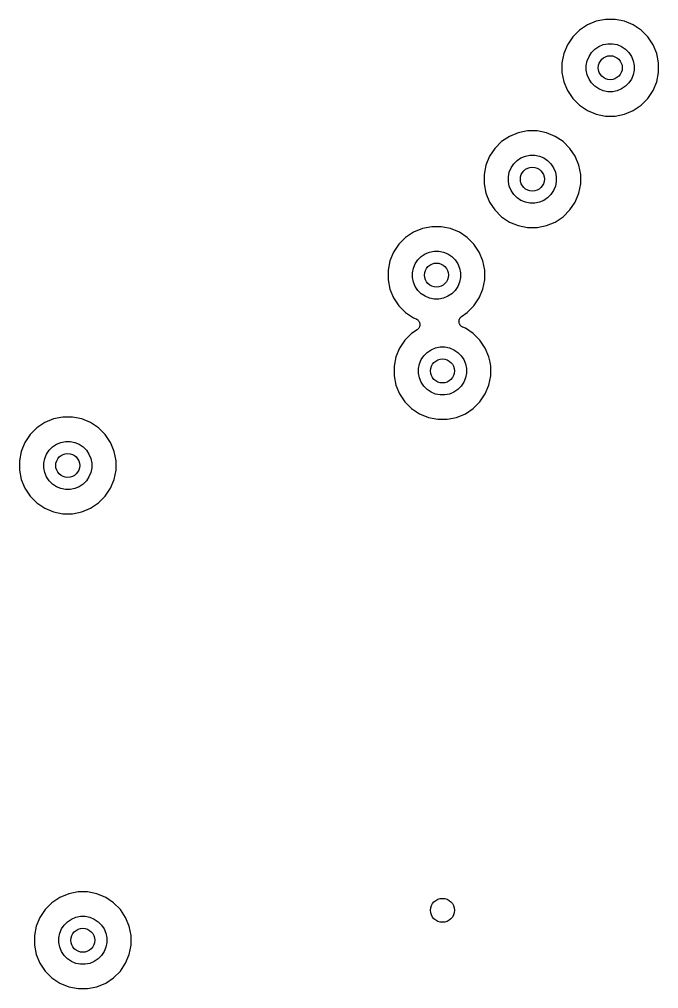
# Model space of a CAD drawing. Extents: x -1.3 to 94.4, y -81.8 to 12.8.
# Drawn here: x 72.8 to 86.13, y -42.26 to -22.04 of the extents above; entities that cross this region are included whole.
import ezdxf

# ---------------------------------------------------------------- set-up
doc = ezdxf.new("R2010")
doc.units = 0
doc.layers.add('BLACK', color=7, linetype='CONTINUOUS')

msp = doc.modelspace()

# ---------------------------------------------------------------- linework, layer by layer
at = {"layer": 'BLACK', "linetype": 'CONTINUOUS'}
for p, q in [((84.6475, -22.1567), (84.4824, -22.267)), ((84.831, -22.0807), (84.6475, -22.1567)), ((85.0257, -22.042), (84.831, -22.0807)), ((85.2243, -22.042), (85.0257, -22.042)), ((85.419, -22.0807), (85.2243, -22.042)), ((85.6025, -22.1567), (85.419, -22.0807)), ((85.7676, -22.267), (85.6025, -22.1567)), ((84.342, -22.4074), (84.2317, -22.5725)), ((84.4824, -22.267), (84.342, -22.4074)), ((85.908, -22.4074), (85.7676, -22.267)), ((86.0183, -22.5725), (85.908, -22.4074)), ((84.2317, -22.5725), (84.1557, -22.756)), ((84.8063, -22.6616), (84.8882, -22.6069)), ((84.8882, -22.6069), (84.9792, -22.5692)), ((84.9792, -22.5692), (85.0758, -22.55)), ((85.0758, -22.55), (85.1742, -22.55)), ((85.1742, -22.55), (85.2708, -22.5692)), ((85.2708, -22.5692), (85.3618, -22.6069)), ((85.3618, -22.6069), (85.4437, -22.6616)), ((86.0943, -22.756), (86.0183, -22.5725)), ((84.1557, -22.756), (84.117, -22.9507)), ((84.6442, -22.9042), (84.6819, -22.8132)), ((84.6819, -22.8132), (84.7366, -22.7313)), ((84.7366, -22.7313), (84.8063, -22.6616)), ((85.4437, -22.6616), (85.5134, -22.7313)), ((85.5134, -22.7313), (85.5681, -22.8132)), ((85.5681, -22.8132), (85.6058, -22.9042)), ((86.133, -22.9507), (86.0943, -22.756)), ((84.117, -22.9507), (84.117, -23.1493)), ((84.625, -23.0008), (84.6442, -22.9042)), ((84.625, -23.0992), (84.625, -23.0008)), ((85.6058, -22.9042), (85.625, -23.0008)), ((85.625, -23.0008), (85.625, -23.0992)), ((86.133, -23.1493), (86.133, -22.9507)), ((84.117, -23.1493), (84.1557, -23.344)), ((84.6442, -23.1958), (84.625, -23.0992)), ((84.6819, -23.2868), (84.6442, -23.1958)), ((85.6058, -23.1958), (85.5681, -23.2868)), ((85.625, -23.0992), (85.6058, -23.1958)), ((86.0943, -23.344), (86.133, -23.1493)), ((84.1557, -23.344), (84.2317, -23.5275)), ((84.7366, -23.3687), (84.6819, -23.2868)), ((84.8063, -23.4384), (84.7366, -23.3687)), ((84.8882, -23.4931), (84.8063, -23.4384)), ((85.4437, -23.4384), (85.3618, -23.4931)), ((85.5134, -23.3687), (85.4437, -23.4384)), ((85.5681, -23.2868), (85.5134, -23.3687)), ((86.0183, -23.5275), (86.0943, -23.344)), ((84.2317, -23.5275), (84.342, -23.6926)), ((84.9792, -23.5308), (84.8882, -23.4931)), ((85.0758, -23.55), (84.9792, -23.5308)), ((85.1742, -23.55), (85.0758, -23.55)), ((85.2708, -23.5308), (85.1742, -23.55)), ((85.3618, -23.4931), (85.2708, -23.5308)), ((85.908, -23.6926), (86.0183, -23.5275)), ((84.342, -23.6926), (84.4824, -23.833)), ((84.4824, -23.833), (84.6475, -23.9433)), ((85.6025, -23.9433), (85.7676, -23.833)), ((85.7676, -23.833), (85.8801, -23.7204)), ((85.8801, -23.7204), (85.908, -23.6926)), ((85.8801, -23.7204), (85.8801, -23.7204)), ((84.6475, -23.9433), (84.831, -24.0193)), ((84.831, -24.0193), (85.0257, -24.058)), ((85.2243, -24.058), (85.419, -24.0193)), ((85.419, -24.0193), (85.6025, -23.9433)), ((85.0257, -24.058), (85.2243, -24.058)), ((83.206, -24.4057), (83.0225, -24.4817)), ((83.4007, -24.367), (83.206, -24.4057)), ((83.5993, -24.367), (83.4007, -24.367)), ((83.794, -24.4057), (83.5993, -24.367)), ((83.9775, -24.4817), (83.794, -24.4057)), ((82.8574, -24.592), (82.717, -24.7324)), ((83.0225, -24.4817), (82.8574, -24.592)), ((84.1426, -24.592), (83.9775, -24.4817)), ((84.283, -24.7324), (84.1426, -24.592)), ((82.717, -24.7324), (82.6067, -24.8975)), ((84.3933, -24.8975), (84.283, -24.7324)), ((82.6067, -24.8975), (82.5307, -25.081)), ((83.0569, -25.1382), (83.1116, -25.0563)), ((83.1116, -25.0563), (83.1813, -24.9866)), ((83.1813, -24.9866), (83.2632, -24.9319)), ((83.2632, -24.9319), (83.3542, -24.8942)), ((83.3542, -24.8942), (83.4508, -24.875)), ((83.4508, -24.875), (83.5492, -24.875)), ((83.5492, -24.875), (83.6458, -24.8942)), ((83.6458, -24.8942), (83.7368, -24.9319)), ((83.7368, -24.9319), (83.8187, -24.9866)), ((83.8187, -24.9866), (83.8884, -25.0563)), ((83.8884, -25.0563), (83.9431, -25.1382)), ((84.4693, -25.081), (84.3933, -24.8975)), ((82.5307, -25.081), (82.492, -25.2757)), ((83, -25.3258), (83.0192, -25.2292)), ((83.0192, -25.2292), (83.0569, -25.1382)), ((83.9431, -25.1382), (83.9808, -25.2292)), ((83.9808, -25.2292), (84, -25.3258)), ((84.508, -25.2757), (84.4693, -25.081)), ((82.492, -25.2757), (82.492, -25.4743)), ((83, -25.4242), (83, -25.3258)), ((83.0192, -25.5208), (83, -25.4242)), ((84, -25.4242), (83.9808, -25.5208)), ((84, -25.3258), (84, -25.4242)), ((84.508, -25.4743), (84.508, -25.2757)), ((82.492, -25.4743), (82.5307, -25.669)), ((82.5307, -25.669), (82.6067, -25.8525)), ((83.0569, -25.6118), (83.0192, -25.5208)), ((83.1116, -25.6937), (83.0569, -25.6118)), ((83.9431, -25.6118), (83.8884, -25.6937)), ((83.9808, -25.5208), (83.9431, -25.6118)), ((84.3933, -25.8525), (84.4693, -25.669)), ((84.4693, -25.669), (84.508, -25.4743)), ((82.6067, -25.8525), (82.717, -26.0176)), ((83.1813, -25.7634), (83.1116, -25.6937)), ((83.2632, -25.8181), (83.1813, -25.7634)), ((83.3542, -25.8558), (83.2632, -25.8181)), ((83.4508, -25.875), (83.3542, -25.8558)), ((83.5492, -25.875), (83.4508, -25.875)), ((83.6458, -25.8558), (83.5492, -25.875)), ((83.7368, -25.8181), (83.6458, -25.8558)), ((83.8187, -25.7634), (83.7368, -25.8181)), ((83.8884, -25.6937), (83.8187, -25.7634)), ((84.283, -26.0176), (84.3933, -25.8525)), ((82.717, -26.0176), (82.8574, -26.158)), ((84.1426, -26.158), (84.283, -26.0176)), ((82.8574, -26.158), (83.0225, -26.2683)), ((83.0225, -26.2683), (83.206, -26.3443)), ((83.794, -26.3443), (83.9775, -26.2683)), ((83.9775, -26.2683), (84.1426, -26.158)), ((81.0225, -26.4817), (80.8574, -26.592)), ((81.206, -26.4057), (81.0225, -26.4817)), ((81.4007, -26.367), (81.206, -26.4057)), ((81.5993, -26.367), (81.4007, -26.367)), ((81.794, -26.4057), (81.5993, -26.367)), ((81.9775, -26.4817), (81.794, -26.4057)), ((82.1426, -26.592), (81.9775, -26.4817)), ((83.206, -26.3443), (83.4007, -26.383)), ((83.4007, -26.383), (83.5993, -26.383)), ((83.5993, -26.383), (83.794, -26.3443)), ((80.8574, -26.592), (80.717, -26.7324)), ((82.283, -26.7324), (82.1426, -26.592)), ((80.717, -26.7324), (80.6067, -26.8975)), ((81.3542, -26.8942), (81.4508, -26.875)), ((81.4508, -26.875), (81.5492, -26.875)), ((81.5492, -26.875), (81.6458, -26.8942)), ((82.3933, -26.8975), (82.283, -26.7324)), ((80.5307, -27.081), (80.492, -27.2757)), ((80.6067, -26.8975), (80.5307, -27.081)), ((81.0569, -27.1382), (81.1116, -27.0563)), ((81.1116, -27.0563), (81.1813, -26.9866)), ((81.1813, -26.9866), (81.2632, -26.9319)), ((81.2632, -26.9319), (81.3542, -26.8942)), ((81.6458, -26.8942), (81.7368, -26.9319)), ((81.7368, -26.9319), (81.8187, -26.9866)), ((81.8187, -26.9866), (81.8884, -27.0563)), ((81.8884, -27.0563), (81.9431, -27.1382)), ((82.4693, -27.081), (82.3933, -26.8975)), ((82.508, -27.2757), (82.4693, -27.081)), ((80.492, -27.2757), (80.492, -27.4743)), ((81, -27.3258), (81.0192, -27.2292)), ((81.0192, -27.2292), (81.0569, -27.1382)), ((81.9431, -27.1382), (81.9808, -27.2292)), ((81.9808, -27.2292), (82, -27.3258)), ((82.508, -27.4743), (82.508, -27.2757)), ((80.492, -27.4743), (80.5307, -27.669)), ((81, -27.4242), (81, -27.3258)), ((81.0192, -27.5208), (81, -27.4242)), ((82, -27.4242), (81.9808, -27.5208)), ((82, -27.3258), (82, -27.4242)), ((82.4693, -27.669), (82.508, -27.4743)), ((80.5307, -27.669), (80.6067, -27.8525)), ((81.0569, -27.6118), (81.0192, -27.5208)), ((81.1116, -27.6937), (81.0569, -27.6118)), ((81.1813, -27.7634), (81.1116, -27.6937)), ((81.8884, -27.6937), (81.8187, -27.7634)), ((81.9431, -27.6118), (81.8884, -27.6937)), ((81.9808, -27.5208), (81.9431, -27.6118)), ((82.3933, -27.8525), (82.4693, -27.669)), ((80.6067, -27.8525), (80.717, -28.0176)), ((81.2632, -27.8181), (81.1813, -27.7634)), ((81.3542, -27.8558), (81.2632, -27.8181)), ((81.4508, -27.875), (81.3542, -27.8558)), ((81.5492, -27.875), (81.4508, -27.875)), ((81.6458, -27.8558), (81.5492, -27.875)), ((81.7368, -27.8181), (81.6458, -27.8558)), ((81.8187, -27.7634), (81.7368, -27.8181)), ((82.283, -28.0176), (82.3933, -27.8525)), ((80.717, -28.0176), (80.8574, -28.158)), ((82.1426, -28.158), (82.283, -28.0176)), ((80.8574, -28.158), (81.0225, -28.2683)), ((81.0225, -28.2683), (81.0774, -28.291)), ((81.0774, -28.291), (81.0785, -28.2915)), ((81.0785, -28.2915), (81.0785, -28.2915)), ((81.0785, -28.2915), (81.0785, -28.2915)), ((81.0785, -28.2915), (81.079, -28.2917)), ((81.079, -28.2917), (81.0897, -28.2976)), ((81.0897, -28.2976), (81.1003, -28.3034)), ((81.9755, -28.3043), (81.979, -28.2928)), ((81.979, -28.2928), (81.9791, -28.2925)), ((81.9791, -28.2925), (81.9792, -28.2923)), ((81.9792, -28.2923), (81.9851, -28.2814)), ((81.9851, -28.2814), (81.9907, -28.2709)), ((81.9907, -28.2709), (81.9909, -28.2707)), ((81.9909, -28.2707), (81.9911, -28.2705)), ((81.9911, -28.2705), (81.9989, -28.261)), ((81.9989, -28.261), (82.0065, -28.2518)), ((82.0065, -28.2518), (82.0067, -28.2516)), ((82.0067, -28.2516), (82.0069, -28.2514)), ((82.0069, -28.2514), (82.0164, -28.2437)), ((82.0164, -28.2437), (82.0257, -28.2361)), ((82.0257, -28.2361), (82.1426, -28.158)), ((81.1003, -28.3034), (81.1005, -28.3035)), ((81.1005, -28.3035), (81.1007, -28.3037)), ((81.1007, -28.3037), (81.1101, -28.3116)), ((81.1181, -28.4986), (81.1087, -28.5062)), ((81.1101, -28.3116), (81.1193, -28.3192)), ((81.1183, -28.4984), (81.1181, -28.4986)), ((81.1185, -28.4982), (81.1183, -28.4984)), ((81.1261, -28.489), (81.1185, -28.4982)), ((81.1193, -28.3192), (81.1195, -28.3194)), ((81.1195, -28.3194), (81.1197, -28.3196)), ((81.1197, -28.3196), (81.1273, -28.3292)), ((81.1339, -28.4795), (81.1261, -28.489)), ((81.1273, -28.3292), (81.1349, -28.3385)), ((81.1341, -28.4793), (81.1339, -28.4795)), ((81.1343, -28.4791), (81.1341, -28.4793)), ((81.14, -28.4684), (81.1343, -28.4791)), ((81.1349, -28.3385), (81.135, -28.3388)), ((81.135, -28.3388), (81.1352, -28.339)), ((81.1352, -28.339), (81.1408, -28.3498)), ((81.1458, -28.4577), (81.14, -28.4684)), ((81.1408, -28.3498), (81.1464, -28.3604)), ((81.1459, -28.4575), (81.1458, -28.4577)), ((81.146, -28.4572), (81.1459, -28.4575)), ((81.1495, -28.4457), (81.146, -28.4572)), ((81.1464, -28.3604), (81.1465, -28.3607)), ((81.1465, -28.3607), (81.1466, -28.361)), ((81.1466, -28.361), (81.15, -28.3727)), ((81.1531, -28.4341), (81.1495, -28.4457)), ((81.15, -28.3727), (81.1535, -28.3842)), ((81.1532, -28.4338), (81.1531, -28.4341)), ((81.1533, -28.4335), (81.1532, -28.4338)), ((81.1545, -28.4216), (81.1533, -28.4335)), ((81.1535, -28.3842), (81.1535, -28.3845)), ((81.1535, -28.3845), (81.1536, -28.3847)), ((81.1536, -28.3847), (81.1547, -28.397)), ((81.1558, -28.4094), (81.1545, -28.4216)), ((81.1547, -28.397), (81.1558, -28.4089)), ((81.1558, -28.4089), (81.1557, -28.4092)), ((81.1557, -28.4092), (81.1558, -28.4094)), ((81.9692, -28.3406), (81.9705, -28.3286)), ((81.9693, -28.3408), (81.9692, -28.3406)), ((81.9692, -28.3411), (81.9693, -28.3408)), ((81.9704, -28.3532), (81.9692, -28.3411)), ((81.9714, -28.3653), (81.9704, -28.3532)), ((81.9705, -28.3286), (81.9717, -28.3165)), ((81.9715, -28.3655), (81.9714, -28.3653)), ((81.9715, -28.3658), (81.9715, -28.3655)), ((81.975, -28.3773), (81.9715, -28.3658)), ((81.9717, -28.3165), (81.9718, -28.3162)), ((81.9718, -28.3162), (81.9719, -28.3159)), ((81.9719, -28.3159), (81.9755, -28.3043)), ((81.9784, -28.389), (81.975, -28.3773)), ((81.9785, -28.3893), (81.9784, -28.389)), ((81.9786, -28.3896), (81.9785, -28.3893)), ((81.9843, -28.4003), (81.9786, -28.3896)), ((81.9898, -28.411), (81.9843, -28.4003)), ((81.99, -28.4112), (81.9898, -28.411)), ((81.9901, -28.4115), (81.99, -28.4112)), ((81.9978, -28.421), (81.9901, -28.4115)), ((82.0053, -28.4304), (81.9978, -28.421)), ((82.0055, -28.4305), (82.0053, -28.4304)), ((82.0057, -28.4308), (82.0055, -28.4305)), ((82.015, -28.4385), (82.0057, -28.4308)), ((82.0243, -28.4463), (82.015, -28.4385)), ((82.0245, -28.4465), (82.0243, -28.4463)), ((82.0247, -28.4466), (82.0245, -28.4465)), ((82.0353, -28.4524), (82.0247, -28.4466)), ((82.046, -28.4583), (82.0353, -28.4524)), ((82.0465, -28.4585), (82.046, -28.4583)), ((82.0476, -28.459), (82.0465, -28.4585)), ((82.0465, -28.4585), (82.0465, -28.4585)), ((82.0465, -28.4585), (82.0465, -28.4585)), ((82.1025, -28.4817), (82.0476, -28.459)), ((82.2676, -28.592), (82.1025, -28.4817)), ((80.9824, -28.592), (80.842, -28.7324)), ((81.0993, -28.5139), (80.9824, -28.592)), ((81.1087, -28.5062), (81.0993, -28.5139)), ((82.408, -28.7324), (82.2676, -28.592)), ((80.7317, -28.8975), (80.6557, -29.081)), ((80.842, -28.7324), (80.7317, -28.8975)), ((81.3882, -28.9319), (81.4792, -28.8942)), ((81.4792, -28.8942), (81.5758, -28.875)), ((81.5758, -28.875), (81.6742, -28.875)), ((81.6742, -28.875), (81.7708, -28.8942)), ((81.7708, -28.8942), (81.8618, -28.9319)), ((82.5183, -28.8975), (82.408, -28.7324)), ((82.5943, -29.081), (82.5183, -28.8975)), ((80.6557, -29.081), (80.617, -29.2757)), ((81.1819, -29.1382), (81.2366, -29.0563)), ((81.2366, -29.0563), (81.3063, -28.9866)), ((81.3063, -28.9866), (81.3882, -28.9319)), ((81.8618, -28.9319), (81.9437, -28.9866)), ((81.9437, -28.9866), (82.0134, -29.0563)), ((82.0134, -29.0563), (82.0681, -29.1382)), ((82.6169, -29.1948), (82.5943, -29.081)), ((80.617, -29.2757), (80.617, -29.4743)), ((81.125, -29.3258), (81.1442, -29.2292)), ((81.1442, -29.2292), (81.1819, -29.1382)), ((82.0681, -29.1382), (82.1058, -29.2292)), ((82.1058, -29.2292), (82.125, -29.3258)), ((82.633, -29.2757), (82.6169, -29.1948)), ((82.633, -29.4743), (82.633, -29.2757)), ((80.617, -29.4743), (80.6557, -29.669)), ((81.125, -29.4242), (81.125, -29.3258)), ((81.1442, -29.5208), (81.125, -29.4242)), ((82.125, -29.4242), (82.1058, -29.5208)), ((82.125, -29.3258), (82.125, -29.4242)), ((82.5943, -29.669), (82.633, -29.4743)), ((80.6557, -29.669), (80.7317, -29.8525)), ((81.1819, -29.6118), (81.1442, -29.5208)), ((81.2366, -29.6937), (81.1819, -29.6118)), ((81.3063, -29.7634), (81.2366, -29.6937)), ((82.0134, -29.6937), (81.9437, -29.7634)), ((82.0681, -29.6118), (82.0134, -29.6937)), ((82.1058, -29.5208), (82.0681, -29.6118)), ((82.5183, -29.8525), (82.5943, -29.669)), ((80.7317, -29.8525), (80.842, -30.0176)), ((81.3882, -29.8181), (81.3063, -29.7634)), ((81.4792, -29.8558), (81.3882, -29.8181)), ((81.5758, -29.875), (81.4792, -29.8558)), ((81.6742, -29.875), (81.5758, -29.875)), ((81.7708, -29.8558), (81.6742, -29.875)), ((81.8618, -29.8181), (81.7708, -29.8558)), ((81.9437, -29.7634), (81.8618, -29.8181)), ((82.408, -30.0176), (82.5183, -29.8525)), ((80.842, -30.0176), (80.9824, -30.158)), ((82.2676, -30.158), (82.408, -30.0176)), ((80.9824, -30.158), (81.1475, -30.2683)), ((81.1475, -30.2683), (81.331, -30.3443)), ((81.919, -30.3443), (82.1025, -30.2683)), ((82.1025, -30.2683), (82.2676, -30.158)), ((73.3333, -30.4525), (73.1682, -30.5628)), ((73.5167, -30.3765), (73.3333, -30.4525)), ((73.7115, -30.3377), (73.5167, -30.3765)), ((73.91, -30.3377), (73.7115, -30.3377)), ((74.1048, -30.3765), (73.91, -30.3377)), ((74.2882, -30.4525), (74.1048, -30.3765)), ((74.4533, -30.5628), (74.2882, -30.4525)), ((81.331, -30.3443), (81.5257, -30.383)), ((81.5257, -30.383), (81.7243, -30.383)), ((81.7243, -30.383), (81.919, -30.3443)), ((73.0278, -30.7032), (72.9175, -30.8683)), ((73.1682, -30.5628), (73.0278, -30.7032)), ((74.5937, -30.7032), (74.4533, -30.5628)), ((74.704, -30.8683), (74.5937, -30.7032)), ((72.9175, -30.8683), (72.8415, -31.0517)), ((73.492, -30.9574), (73.5739, -30.9027)), ((73.5739, -30.9027), (73.6649, -30.865)), ((73.6649, -30.865), (73.7615, -30.8457)), ((73.7615, -30.8457), (73.86, -30.8457)), ((73.86, -30.8457), (73.9566, -30.865)), ((73.9566, -30.865), (74.0476, -30.9027)), ((74.0476, -30.9027), (74.1295, -30.9574)), ((74.7249, -30.9186), (74.704, -30.8683)), ((74.78, -31.0517), (74.7249, -30.9186)), ((72.8415, -31.0517), (72.8027, -31.2465)), ((73.33, -31.1999), (73.3676, -31.1089)), ((73.3676, -31.1089), (73.4224, -31.027)), ((73.4224, -31.027), (73.492, -30.9574)), ((74.1295, -30.9574), (74.1991, -31.027)), ((74.1991, -31.027), (74.2538, -31.1089)), ((74.2538, -31.1089), (74.2915, -31.1999)), ((74.8187, -31.2465), (74.78, -31.0517)), ((72.8027, -31.2465), (72.8027, -31.445)), ((73.3107, -31.2965), (73.33, -31.1999)), ((73.3107, -31.395), (73.3107, -31.2965)), ((74.2915, -31.1999), (74.3107, -31.2965)), ((74.3107, -31.2965), (74.3107, -31.395)), ((74.8187, -31.445), (74.8187, -31.2465)), ((72.8027, -31.445), (72.8415, -31.6398)), ((73.33, -31.4916), (73.3107, -31.395)), ((73.3676, -31.5826), (73.33, -31.4916)), ((74.2915, -31.4916), (74.2538, -31.5826)), ((74.3107, -31.395), (74.2915, -31.4916)), ((74.78, -31.6398), (74.8187, -31.445)), ((72.8415, -31.6398), (72.9175, -31.8232)), ((73.4224, -31.6645), (73.3676, -31.5826)), ((73.492, -31.7341), (73.4224, -31.6645)), ((73.5739, -31.7888), (73.492, -31.7341)), ((74.1295, -31.7341), (74.0476, -31.7888)), ((74.1991, -31.6645), (74.1295, -31.7341)), ((74.2538, -31.5826), (74.1991, -31.6645)), ((74.704, -31.8232), (74.78, -31.6398)), ((72.9175, -31.8232), (73.0278, -31.9883)), ((73.6649, -31.8265), (73.5739, -31.7888)), ((73.7615, -31.8457), (73.6649, -31.8265)), ((73.86, -31.8457), (73.7615, -31.8457)), ((73.9566, -31.8265), (73.86, -31.8457)), ((74.0476, -31.7888), (73.9566, -31.8265)), ((74.5937, -31.9883), (74.704, -31.8232)), ((73.0278, -31.9883), (73.1682, -32.1287)), ((73.1682, -32.1287), (73.3333, -32.239)), ((74.2882, -32.239), (74.4533, -32.1287)), ((74.4533, -32.1287), (74.5937, -31.9883)), ((73.3333, -32.239), (73.5167, -32.315)), ((73.5167, -32.315), (73.7115, -32.3537)), ((73.91, -32.3537), (74.1048, -32.315)), ((74.1048, -32.315), (74.2882, -32.239)), ((73.7115, -32.3537), (73.91, -32.3537)), ((73.6475, -40.3567), (73.4824, -40.467)), ((73.831, -40.2807), (73.6475, -40.3567)), ((74.0257, -40.242), (73.831, -40.2807)), ((74.2243, -40.242), (74.0257, -40.242)), ((74.419, -40.2807), (74.2243, -40.242)), ((74.6025, -40.3567), (74.419, -40.2807)), ((74.7676, -40.467), (74.6025, -40.3567)), ((73.342, -40.6074), (73.2317, -40.7725)), ((73.4824, -40.467), (73.342, -40.6074)), ((74.908, -40.6074), (74.7676, -40.467)), ((75.0183, -40.7725), (74.908, -40.6074)), ((73.2317, -40.7725), (73.1557, -40.956)), ((73.8063, -40.8616), (73.8882, -40.8069)), ((73.8882, -40.8069), (73.9792, -40.7692)), ((73.9792, -40.7692), (74.0758, -40.75)), ((74.0758, -40.75), (74.1742, -40.75)), ((74.1742, -40.75), (74.2708, -40.7692)), ((74.2708, -40.7692), (74.3618, -40.8069)), ((74.3618, -40.8069), (74.4437, -40.8616)), ((75.0943, -40.956), (75.0183, -40.7725)), ((73.1557, -40.956), (73.117, -41.1507)), ((73.6442, -41.1042), (73.6819, -41.0132)), ((73.6819, -41.0132), (73.7366, -40.9313)), ((73.7366, -40.9313), (73.8063, -40.8616)), ((74.4437, -40.8616), (74.5134, -40.9313)), ((74.5134, -40.9313), (74.5681, -41.0132)), ((74.5681, -41.0132), (74.6058, -41.1042)), ((75.133, -41.1507), (75.0943, -40.956)), ((73.117, -41.1507), (73.117, -41.3493)), ((73.625, -41.2008), (73.6442, -41.1042)), ((73.625, -41.2992), (73.625, -41.2008)), ((74.6058, -41.1042), (74.625, -41.2008)), ((74.625, -41.2008), (74.625, -41.2992)), ((75.133, -41.3493), (75.133, -41.1507)), ((73.117, -41.3493), (73.1557, -41.544)), ((73.6442, -41.3958), (73.625, -41.2992)), ((73.6819, -41.4868), (73.6442, -41.3958)), ((74.6058, -41.3958), (74.5681, -41.4868)), ((74.625, -41.2992), (74.6058, -41.3958)), ((75.0943, -41.544), (75.133, -41.3493)), ((73.1557, -41.544), (73.2317, -41.7275)), ((73.7366, -41.5687), (73.6819, -41.4868)), ((73.8063, -41.6384), (73.7366, -41.5687)), ((73.8882, -41.6931), (73.8063, -41.6384)), ((74.4437, -41.6384), (74.3618, -41.6931)), ((74.5134, -41.5687), (74.4437, -41.6384)), ((74.5681, -41.4868), (74.5134, -41.5687)), ((75.0183, -41.7275), (75.0943, -41.544)), ((73.2317, -41.7275), (73.342, -41.8926)), ((73.9792, -41.7308), (73.8882, -41.6931)), ((74.0758, -41.75), (73.9792, -41.7308)), ((74.1742, -41.75), (74.0758, -41.75)), ((74.2708, -41.7308), (74.1742, -41.75)), ((74.3618, -41.6931), (74.2708, -41.7308)), ((74.908, -41.8926), (75.0183, -41.7275)), ((73.342, -41.8926), (73.4824, -42.033)), ((73.4824, -42.033), (73.6475, -42.1433)), ((74.6025, -42.1433), (74.7676, -42.033)), ((74.7676, -42.033), (74.908, -41.8926)), ((73.6475, -42.1433), (73.831, -42.2193)), ((73.831, -42.2193), (74.0257, -42.258)), ((74.2243, -42.258), (74.419, -42.2193)), ((74.419, -42.2193), (74.6025, -42.1433)), ((74.0257, -42.258), (74.2243, -42.258))]:
    msp.add_line(p, q, dxfattribs=at)
at = {"layer": 'BLACK'}
for centre in [(85.125, -23.05), (83.5, -25.375), (81.5, -27.375), (81.625, -29.375), (73.8107, -31.3457), (81.625, -40.625), (74.125, -41.25)]:
    msp.add_circle(centre, 0.25, dxfattribs=at)

doc.saveas('drawing.dxf')
